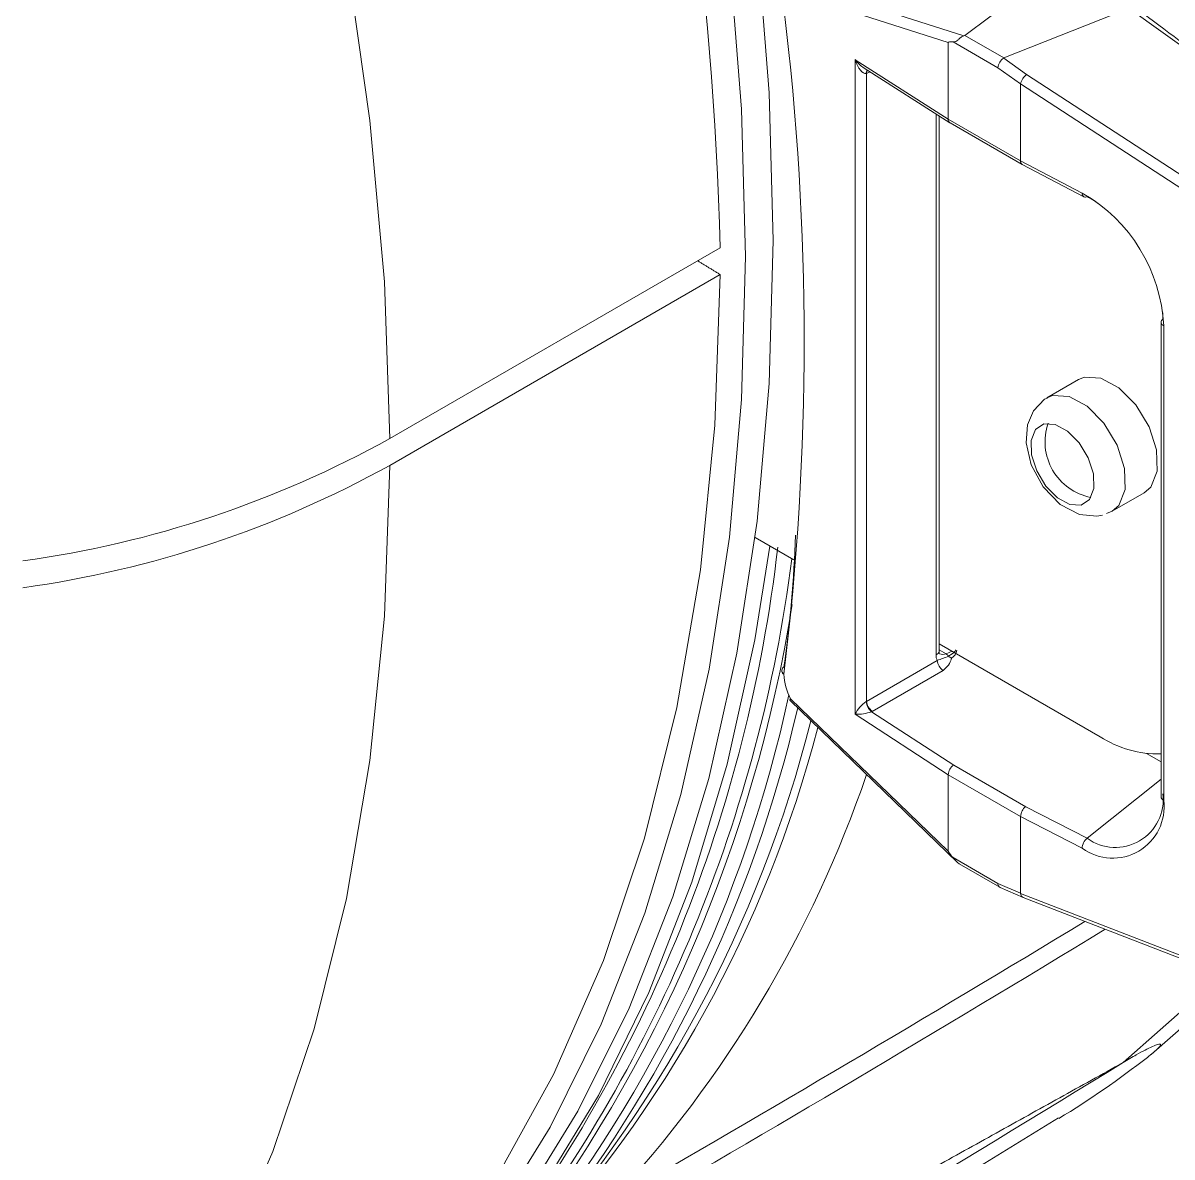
# Model space of a CAD drawing. Extents: x 8 to 113, y 2 to 87.
# Drawn here: x 79.958 to 81.363, y 65.465 to 66.851 of the extents above; entities that cross this region are included whole.
import ezdxf

# ---------------------------------------------------------------- set-up
doc = ezdxf.new("R2010")
doc.units = 0
doc.header["$MEASUREMENT"] = 0
doc.layers.add('OBJECT', color=7, linetype='CONTINUOUS')

msp = doc.modelspace()

# ---------------------------------------------------------------- linework, layer by layer
at = {"layer": 'OBJECT', "linetype": 'Continuous', "lineweight": 15}
for p, q in [((81.221, 66.9192), (81.1096, 66.8359)), ((80.9064, 66.8999), (81.1085, 66.8353)), ((81.0894, 66.8271), (80.8967, 66.8888)), ((81.1575, 66.8083), (81.309, 66.8684)), ((81.5145, 66.7221), (81.3105, 66.8689)), ((81.1501, 66.7964), (81.0953, 66.828)), ((81.1096, 66.8359), (81.1575, 66.8083)), ((81.0894, 66.8271), (81.0894, 66.7336)), ((80.9755, 66.8062), (81.0894, 66.7336)), ((80.9755, 66.0064), (80.9755, 66.8062)), ((81.1575, 66.8083), (81.1573, 66.8082)), ((81.1573, 66.8082), (81.1852, 66.7881)), ((80.9868, 66.7958), (81.0914, 66.7291)), ((80.994, 66.7912), (80.9894, 66.7894)), ((80.9894, 66.7894), (80.9894, 66.0221)), ((81.1778, 66.7765), (81.1501, 66.7964)), ((81.1852, 66.7881), (81.4893, 66.5901)), ((81.4821, 66.5784), (81.1778, 66.7765)), ((81.1778, 66.6826), (81.1778, 66.7765)), ((81.1778, 66.7765), (81.1778, 66.7765)), ((81.0746, 66.079), (81.0746, 66.7398)), ((81.0782, 66.0834), (81.0782, 66.7375)), ((81.0894, 66.7336), (81.1778, 66.6826)), ((81.0894, 66.7336), (81.0894, 66.7336)), ((81.0916, 66.729), (81.1798, 66.678)), ((81.1778, 66.6826), (81.2531, 66.6431)), ((81.1799, 66.678), (81.2552, 66.6385)), ((80.8106, 66.5763), (80.4067, 66.3431)), ((80.4067, 66.3104), (80.8106, 66.5436)), ((81.3495, 66.4853), (81.3495, 65.9056)), ((81.3528, 66.481), (81.3528, 65.9013)), ((81.2488, 66.4154), (81.2099, 66.3929)), ((81.2899, 66.2544), (81.3288, 66.2768)), ((81.2899, 66.2544), (81.283, 66.2516)), ((80.8533, 66.2224), (80.9008, 66.1949)), ((81.0782, 66.0925), (81.275, 65.9789)), ((81.0868, 66.0802), (81.0782, 66.0852)), ((81.0941, 66.0833), (81.0868, 66.0802)), ((81.076, 66.0721), (80.9894, 66.0221)), ((80.9965, 66.0099), (81.083, 66.0599)), ((80.896, 66.0232), (81.1006, 65.8253)), ((81.0894, 65.839), (80.8967, 66.0254)), ((80.9755, 66.0064), (81.0894, 65.9325)), ((81.0961, 65.9442), (80.9956, 66.0095)), ((81.3316, 65.9585), (81.3495, 65.9482)), ((81.1841, 65.8934), (81.0961, 65.9442)), ((81.0894, 65.839), (81.0894, 65.9325)), ((81.0894, 65.9325), (81.1778, 65.8815)), ((81.0894, 65.9325), (81.0894, 65.9325)), ((81.3495, 65.9269), (81.2592, 65.8548)), ((81.2592, 65.8548), (81.1841, 65.8934)), ((81.1778, 65.8815), (81.1778, 65.7876)), ((81.1778, 65.8815), (81.2531, 65.8427)), ((81.1501, 65.7996), (81.0953, 65.8313)), ((81.1028, 65.8235), (81.1525, 65.7949)), ((81.1778, 65.7876), (81.1501, 65.7996)), ((81.1529, 65.7947), (81.1808, 65.7825)), ((81.1778, 65.7876), (81.1778, 65.7875)), ((81.4821, 65.6695), (81.1778, 65.7875)), ((81.181, 65.7825), (81.4852, 65.6645)), ((81.3032, 65.5808), (81.4244, 65.6881)), ((81.3375, 65.5906), (81.4408, 65.6817))]:
    msp.add_line(p, q, dxfattribs=at)
at = {"layer": 'OBJECT', "linetype": 'Continuous', "lineweight": 15, "flags": 128}
for points in [[(80.4851, 65.2999), (80.5652, 65.4053), (80.6367, 65.5213), (80.6992, 65.6474), (80.7526, 65.7831), (80.7966, 65.9279), (80.831, 66.0812), (80.8557, 66.2422), (80.8706, 66.4105), (80.8755, 66.5851), (80.8706, 66.7655), (80.8557, 66.9508), (80.831, 67.1404), (80.7966, 67.3334), (80.7526, 67.529), (80.6992, 67.7264), (80.6367, 67.9247), (80.5652, 68.1233), (80.4851, 68.3211)], [(80.4511, 65.2803), (80.5312, 65.3857), (80.6027, 65.5017), (80.6653, 65.6278), (80.7187, 65.7635), (80.7627, 65.9083), (80.7971, 66.0616), (80.8218, 66.2226), (80.8366, 66.3909), (80.8416, 66.5655), (80.8366, 66.7459), (80.8218, 66.9313), (80.7971, 67.1208), (80.7627, 67.3138), (80.7187, 67.5094), (80.6653, 67.7068), (80.6027, 67.9051), (80.5312, 68.1037), (80.4511, 68.3015)], [(80.4067, 66.3431), (80.4001, 66.5346), (80.3825, 66.7317), (80.3538, 66.9333), (80.3142, 67.1384), (80.2639, 67.3462), (80.2031, 67.5556), (80.1321, 67.7658), (80.0512, 67.9756), (79.9609, 68.184)], [(80.3649, 65.2173), (80.4552, 65.3215), (80.536, 65.438), (80.607, 65.5661), (80.6678, 65.7054), (80.7181, 65.8551), (80.7577, 66.0145), (80.7864, 66.183), (80.8041, 66.3596), (80.8106, 66.5436)], [(81.3288, 66.2768), (81.3369, 66.284), (81.3447, 66.3034), (81.3439, 66.3293), (81.3348, 66.3577), (81.3186, 66.3844), (81.2979, 66.4053), (81.2759, 66.4172), (81.2558, 66.4182), (81.2488, 66.4154)], [(81.2106, 66.3926), (81.2072, 66.3912), (81.1936, 66.3772), (81.1863, 66.3599), (81.1848, 66.3381), (81.1909, 66.3112), (81.2054, 66.2843), (81.2263, 66.2626), (81.2499, 66.2504), (81.271, 66.2483), (81.278, 66.2495)], [(81.2102, 66.3931), (81.2169, 66.3958), (81.237, 66.3947), (81.2591, 66.3829), (81.2797, 66.362), (81.2959, 66.3353), (81.305, 66.3068), (81.3058, 66.2809), (81.298, 66.2615), (81.2899, 66.2544)], [(81.2063, 66.3612), (81.196, 66.3543), (81.1906, 66.341), (81.1912, 66.3232), (81.1975, 66.3036), (81.2085, 66.2852), (81.2228, 66.2709), (81.2379, 66.2627), (81.2517, 66.262), (81.2621, 66.2689), (81.2674, 66.2822), (81.2669, 66.3), (81.2606, 66.3196), (81.2495, 66.3379), (81.2353, 66.3523), (81.2201, 66.3604), (81.2063, 66.3612)], [(79.9609, 64.9841), (80.0512, 65.0883), (80.1321, 65.2048), (80.2031, 65.3329), (80.2639, 65.4722), (80.3142, 65.6219), (80.3538, 65.7813), (80.3825, 65.9498), (80.4001, 66.1264), (80.4067, 66.3104)], [(80.5126, 65.3197), (80.5914, 65.4249), (80.6618, 65.5406), (80.7234, 65.6662), (80.7759, 65.8012), (80.8192, 65.9452), (80.853, 66.0974), (80.8715, 66.2119)], [(81.0788, 66.0803), (81.0788, 66.0803), (81.0784, 66.0812), (81.0782, 66.0834)], [(80.68, 65.1883), (81.1129, 65.4446), (81.2242, 65.5133)]]:
    msp.add_lwpolyline(points, dxfattribs=at)
at = {"layer": 'OBJECT', "linetype": 'Continuous', "lineweight": 15}
for centre, radius, start, end in [((76.2472, 66.4457), 4.5653, 1.6388, 25.585), ((77.5572, 66.4624), 3.356, 353.0322, 6.9678), ((81.107, 66.8396), 0.00455, 289.178, 305.4619), ((81.0124, 66.8347), 0.0466, 217.6736, 236.5911), ((81.1664, 66.7946), 0.0164, 123.9272, 173.6533), ((80.9952, 66.7893), 0.00619, 138.0794, 179.7292), ((80.9862, 66.8002), 0.0113, 284.3726, 286.6074), ((80.9961, 66.7892), 0.00673, 142.7603, 178.1486), ((81.1955, 66.7734), 0.0179, 124.9861, 169.9097), ((81.0943, 66.7331), 0.00491, 173.6691, 236.0496), ((81.1825, 66.682), 0.00473, 172.3332, 237.0746), ((81.1547, 66.4709), 0.1984, 2.9277, 60.2444), ((81.2577, 66.6424), 0.00467, 171.7409, 236.5036), ((81.2568, 66.6424), 0.00424, 246.7317, 303.6481), ((81.3541, 66.485), 0.00463, 119.4846, 176.0539), ((81.3545, 66.4858), 0.00506, 185.2937, 250.0175), ((81.2766, 66.3391), 0.0689, 160.7331, 259.2615), ((79.7813, 67.4722), 1.2907, 277.8857, 298.9801), ((79.7815, 67.4388), 1.29, 277.8796, 298.9862), ((79.3216, 66.2822), 1.5821, 352.0771, 357.936), ((79.0998, 66.4162), 1.793, 322.5434, 353.417), ((79.1305, 66.4233), 1.7823, 322.4893, 352.6837), ((79.1632, 66.4174), 1.7574, 322.3607, 350.9365), ((81.073, 66.0839), 0.00516, 287.6325, 354.508), ((81.0848, 66.0878), 0.0156, 304.1931, 347.8244), ((81.0911, 66.0787), 0.0166, 178.942, 203.3827), ((81.0143, 66.2552), 0.1932, 288.5948, 292.9374), ((81.0942, 66.0745), 0.0184, 187.4741, 232.5259), ((81.0829, 66.0887), 0.00929, 243.8513, 294.3341), ((81.0683, 66.0814), 0.026, 304.4165, 345.7423), ((81.0798, 66.0704), 0.012, 34.8961, 54.5726), ((81.0985, 66.0877), 0.0137, 229.5402, 248.5213), ((80.8959, 66.0591), 0.01, 172.4421, 180), ((80.8959, 66.0591), 0.01, 180, 182.4655), ((80.8903, 66.0592), 0.00438, 187.4831, 245.793), ((80.8913, 66.0595), 0.00531, 120.3043, 170.4175), ((80.8919, 66.06), 0.00587, 176.3143, 234.745), ((80.9657, 66.0603), 0.0774, 183.7621, 206.8226), ((79.2879, 66.3781), 1.644, 321.236, 347.7717), ((79.3134, 66.3828), 1.6341, 321.1915, 346.9627), ((81.0167, 65.9841), 0.0469, 126.3139, 151.5392), ((80.9828, 66.032), 0.0118, 301.3883, 303.8204), ((81.0085, 66.0243), 0.0197, 187.2128, 229.0045), ((81.0076, 66.0245), 0.0184, 187.4741, 232.5259), ((80.9779, 66.0588), 0.0525, 267.4494, 289.7522), ((80.9851, 66.0296), 0.0227, 297.5486, 299.9859), ((79.4174, 66.3804), 1.5519, 317.3886, 345.7519), ((79.4754, 66.3682), 1.5028, 316.772, 345.4369), ((81.3473, 66.0922), 0.1344, 237.4679, 270.9095), ((81.1046, 65.9317), 0.0152, 124.1308, 176.8789), ((79.613, 66.4027), 1.4545, 317.0032, 341.1494), ((81.2903, 65.8935), 0.063, 233.8181, 7.0588), ((81.2936, 65.9022), 0.0586, 234.007, 6.9356), ((81.3545, 65.906), 0.00506, 185.2937, 250.0175), ((81.1937, 65.8808), 0.0159, 127.2184, 177.4963), ((81.2694, 65.8421), 0.0163, 128.7793, 177.8099), ((81.1129, 65.8508), 0.0263, 206.7834, 227.9445), ((81.1232, 65.8514), 0.0344, 215.7117, 233.7751), ((81.1553, 65.7993), 0.00523, 176.3432, 241.8923), ((81.1834, 65.7875), 0.0056, 179.7171, 244.0832), ((64.1779, 93.9995), 33.0081, 299.98987, 301.15851), ((66.3228, 90.2893), 28.7444, 299.94085, 301.35845), ((66.9218, 88.9783), 27.464, 300.04775, 301.57709), ((80.6148, 66.5122), 1.1711, 301.385, 307.813)]:
    msp.add_arc(centre, radius, start, end, dxfattribs=at)
for centre, major_axis, ratio, start_param, end_param in [((77.0106, 68.0702), (13.5348, -9.6488), 0.094709, 1.299778, 1.31529), ((81.2199, 66.7916), (0.1305, -0.0357), 0.06024, 2.857382, 3.158052), ((80.983, 66.8101), (-0.0061, 0.0208), 0.380972, 1.644662, 3.12832), ((81.259, 66.5371), (-0.0676, 0.1053), 0.60375, 5.317985, 5.465646), ((81.259, 66.5371), (-0.0676, 0.1053), 0.60375, 3.902446, 3.993627), ((80.9885, 66.0298), (0.1099, 0.055), 0.056076, 5.853129, 6.32583)]:
    msp.add_ellipse(centre, major_axis=major_axis, ratio=ratio, start_param=start_param, end_param=end_param, dxfattribs=at)
for points, knots in [([(81.0953, 66.828), (81.0964, 66.8281), (81.0982, 66.8281), (81.1009, 66.8301), (81.1034, 66.8324), (81.106, 66.8343), (81.1078, 66.835), (81.1085, 66.8353)], [0, 0, 0, 0, 0.281503, 0.477149, 0.672463, 0.878462, 1, 1, 1, 1]), ([(80.8967, 66.0254), (80.8966, 66.0254), (80.8964, 66.0251), (80.8959, 66.0243), (80.8956, 66.0235), (80.896, 66.0233), (80.8961, 66.0233)], [0, 0, 0, 0, 0.024855, 0.29263, 0.805186, 1, 1, 1, 1]), ([(81.3328, 65.587), (81.338, 65.5913), (81.3484, 65.5998), (81.3502, 65.6045), (81.3406, 65.6016), (81.323, 65.5925), (81.3087, 65.5841), (81.3032, 65.5808)], [0, 0, 0, 0, 0.217939, 0.435238, 0.661578, 0.868608, 1, 1, 1, 1])]:
    msp.add_open_spline(points, degree=3, knots=knots, dxfattribs=at)
for points in [[(80.8106, 66.5436), (80.7831, 66.5604)], [(80.6828, 65.2363), (81.3032, 65.5808)]]:
    msp.add_open_spline(points, degree=1, dxfattribs=at)

doc.saveas('drawing.dxf')
